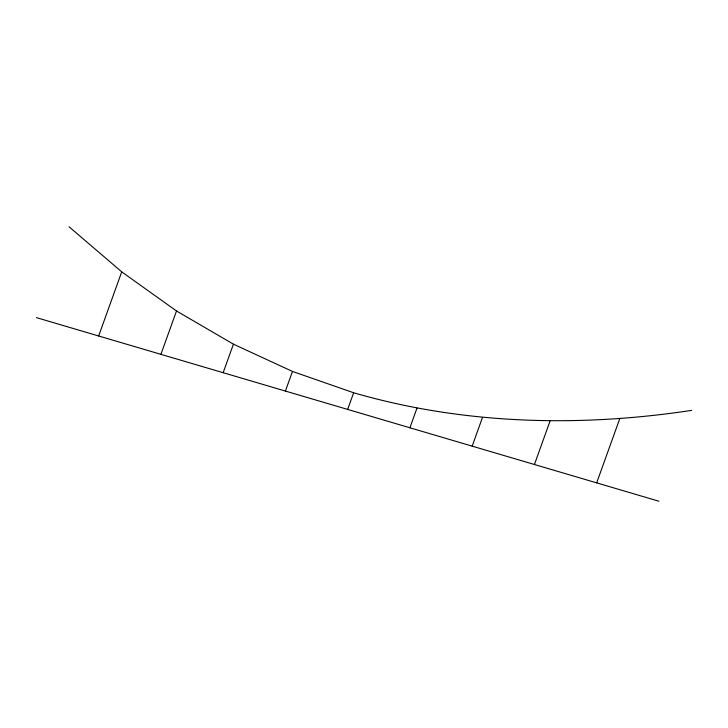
<?xml version="1.0" encoding="UTF-8"?>
<svg xmlns="http://www.w3.org/2000/svg" width="728" height="728" viewBox="0 0 728 728"><rect width="100%" height="100%" fill="white"/><g stroke="black" fill="none" stroke-linecap="round" stroke-linejoin="round"><path stroke-width="1.09" d="M98.653 335.981L121.722 271.844L69.069 226.772M160.906 354.336L176.504 310.974L121.722 271.844M223.159 372.7L233.415 344.171L176.504 310.974M285.412 391.063L292.465 371.435L233.415 344.171M347.666 409.418L353.653 392.765C463.19 424.551 579.279 427.436 691.6 410.383M409.919 427.782L416.971 408.162M472.172 446.146L482.427 417.617M534.425 464.51L550.022 421.139M596.678 482.864L619.737 418.727M36.4 317.617L658.931 501.228M292.465 371.435L353.653 392.765"/></g></svg>
